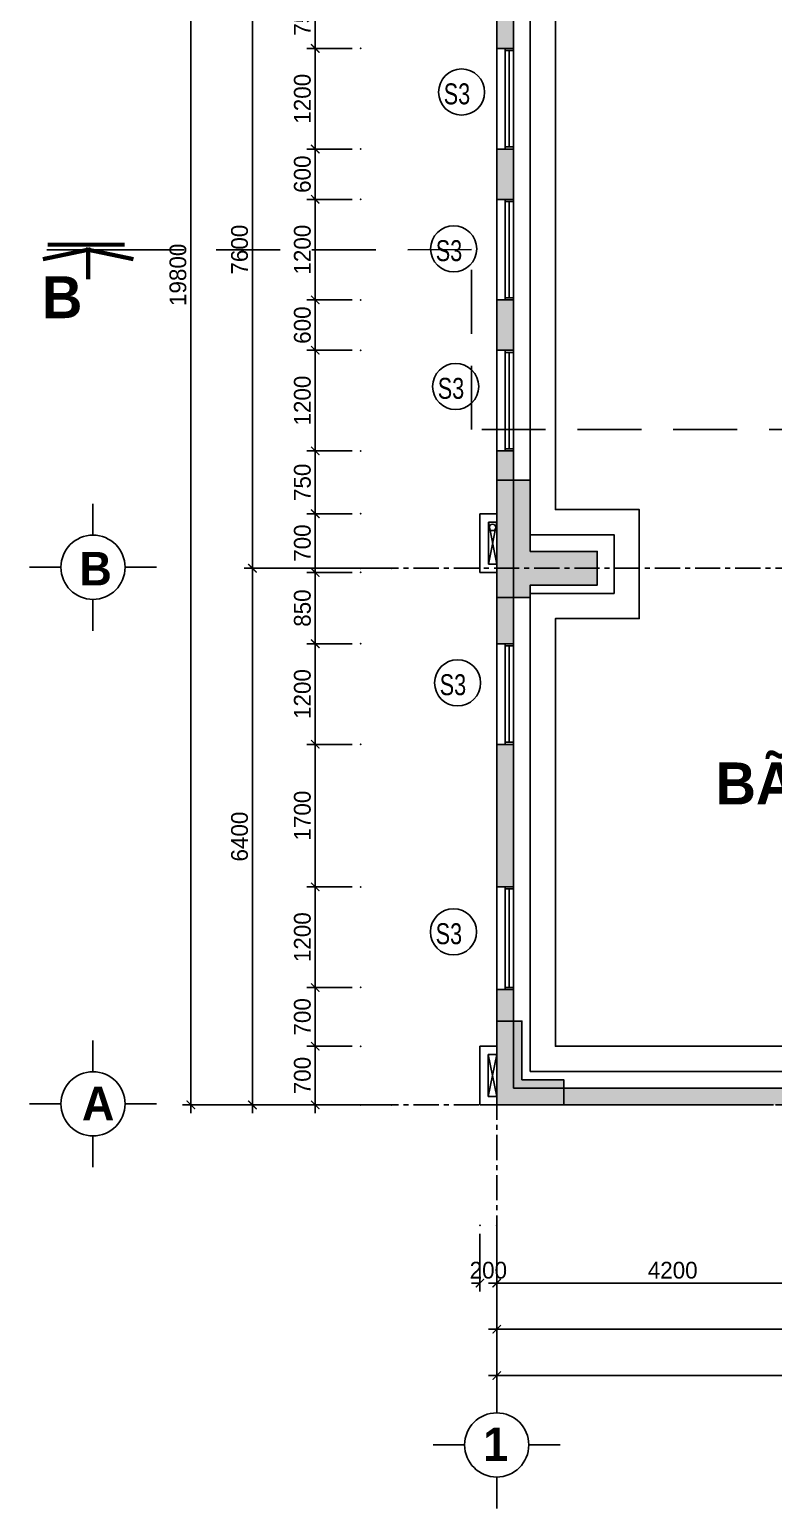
# Model space of a CAD drawing. Header units: inches. Extents: x -844707 to -690155, y -211546 to -175871.
# Drawn here: x -844607 to -835728, y -209205 to -191567 of the extents above; entities that cross this region are included whole.
import ezdxf

# ---------------------------------------------------------------- set-up
doc = ezdxf.new("R2010")
doc.units = ezdxf.units.IN
doc.header["$LTSCALE"] = 48
doc.header["$MEASUREMENT"] = 0
doc.linetypes.add('CENTER', pattern=[2, 1.25, -0.25, 0.25, -0.25])
doc.linetypes.add('Hidden4', pattern=[2.3812, 1.5875, -0.7937])
for name, color, linetype in [('DWGSHARE.com-COT-DWGSHARE.com', 2, 'Continuous'), ('DWGSHARE.com-CUA-DWGSHARE.com', 231, 'Continuous'), ('DWGSHARE.com-DIM-DWGSHARE.com', 251, 'Continuous'), ('DWGSHARE.com-LAYER1-DWGSHARE.com', 150, 'Continuous'), ('DWGSHARE.com-NET-DWGSHARE.com', 245, 'Continuous'), ('DWGSHARE.com-text-DWGSHARE.com', 3, 'Continuous'), ('DWGSHARE.com-truc-DWGSHARE.com', 250, 'CENTER'), ('DWGSHARE.com-TUONG-DWGSHARE.com', 7, 'Continuous')]:
    doc.layers.add(name, color=color, linetype=linetype)
doc.layers.add('DWGSHARE.com-DefPoints-DWGSHARE.com', color=7, linetype='Continuous', plot=False)
doc.styles.add('AVO-B', font='')
doc.styles.add('KTEN', font='', dxfattribs={"width": 0.9})
doc.styles.add('VNI-AVO', font='')
doc.styles.get('AVO-B').set_extended_font_data('VNI-Avo', bold=True)
doc.styles.get('KTEN').set_extended_font_data('VNI-Helve-Condense')
doc.styles.get('VNI-AVO').set_extended_font_data('VNI-Avo')
doc.dimstyles.new('tl1-100', dxfattribs={"dimtxt": 200, "dimasz": 100, "dimexe": 100, "dimexo": 100, "dimgap": 50, "dimtad": 1, "dimdec": 0, "dimzin": 0, "dimdsep": 46, "dimtxsty": 'VNI-AVO', "dimblk": 'ARCHTICK', "dimcen": 1, "dimdle": 100, "dimclrd": 256, "dimclre": 256, "dimclrt": 2, "dimadec": 0, "dimazin": 0, "dimtfac": 1, "dimtdec": 0, "dimtix": 1, "dimtofl": 0, "dimtmove": 2, "dimatfit": 3, "dimldrblk": 'ARCHTICK', "dimfxl": 1, "dimtolj": 2, "dimtzin": 0, "dimarcsym": 0})

# ---------------------------------------------------------------- blocks, each defined once
blk = doc.blocks.new('_ArchTick')
at = {"color": 0, "linetype": 'ByBlock', "const_width": 0.15}
blk.add_lwpolyline([(-0.5, -0.5), (0.5, 0.5)], dxfattribs=at)
blk = doc.blocks.new('*D35')
at = {"layer": 'DWGSHARE.com-DefPoints-DWGSHARE.com', "color": 0, "transparency": 16777216}
for p in [(-839031, -205829), (-830031, -205829), (-839031, -207067)]:
    blk.add_point(p, dxfattribs=at)
at = {"layer": 'DWGSHARE.com-DIM-DWGSHARE.com', "lineweight": -2, "transparency": 16777216}
for p, q in [((-839031, -205929), (-839031, -207167)), ((-830031, -205929), (-830031, -207167)), ((-829931, -207067), (-839131, -207067))]:
    blk.add_line(p, q, dxfattribs=at)
at = {"layer": 'DWGSHARE.com-DIM-DWGSHARE.com', "lineweight": -2, "transparency": 16777216, "xscale": 100, "yscale": 100, "zscale": 100, "rotation": 180}
blk.add_blockref('_ArchTick', (-839031, -207067), dxfattribs=at)
at = {"layer": 'DWGSHARE.com-DIM-DWGSHARE.com', "lineweight": -2, "transparency": 16777216, "xscale": 100, "yscale": 100, "zscale": 100}
blk.add_blockref('_ArchTick', (-830031, -207067), dxfattribs=at)
at = {"layer": 'DWGSHARE.com-DIM-DWGSHARE.com', "color": 2, "transparency": 16777216, "insert": (-834531, -206913), "char_height": 200, "attachment_point": 5, "style": 'VNI-AVO'}
blk.add_mtext('\\A2;9000', dxfattribs=at)
blk = doc.blocks.new('*D36')
at = {"layer": 'DWGSHARE.com-DefPoints-DWGSHARE.com', "color": 0, "transparency": 16777216}
for p in [(-839031, -205829), (-817031, -205829), (-839031, -207620)]:
    blk.add_point(p, dxfattribs=at)
at = {"layer": 'DWGSHARE.com-DIM-DWGSHARE.com', "lineweight": -2, "transparency": 16777216}
for p, q in [((-839031, -205929), (-839031, -207720)), ((-817031, -205929), (-817031, -207720)), ((-816931, -207620), (-839131, -207620))]:
    blk.add_line(p, q, dxfattribs=at)
at = {"layer": 'DWGSHARE.com-DIM-DWGSHARE.com', "lineweight": -2, "transparency": 16777216, "xscale": 100, "yscale": 100, "zscale": 100, "rotation": 180}
blk.add_blockref('_ArchTick', (-839031, -207620), dxfattribs=at)
at = {"layer": 'DWGSHARE.com-DIM-DWGSHARE.com', "lineweight": -2, "transparency": 16777216, "xscale": 100, "yscale": 100, "zscale": 100}
blk.add_blockref('_ArchTick', (-817031, -207620), dxfattribs=at)
at = {"layer": 'DWGSHARE.com-DIM-DWGSHARE.com', "color": 2, "transparency": 16777216, "insert": (-827731, -207349), "char_height": 200, "attachment_point": 5, "style": 'VNI-AVO'}
blk.add_mtext('\\A2;22000', dxfattribs=at)
blk = doc.blocks.new('*D54')
at = {"layer": 'DWGSHARE.com-DefPoints-DWGSHARE.com', "color": 0, "transparency": 16777216}
for p in [(-841947, -197992), (-840288, -197992), (-840288, -204392)]:
    blk.add_point(p, dxfattribs=at)
at = {"layer": 'DWGSHARE.com-DIM-DWGSHARE.com', "lineweight": -2, "transparency": 16777216}
for p, q in [((-841947, -204492), (-841947, -197892)), ((-840388, -197992), (-842047, -197992)), ((-840388, -204392), (-842047, -204392))]:
    blk.add_line(p, q, dxfattribs=at)
at = {"layer": 'DWGSHARE.com-DIM-DWGSHARE.com', "lineweight": -2, "transparency": 16777216, "xscale": 100, "yscale": 100, "zscale": 100}
for p, rotation in [((-841947, -197992), 90), ((-841947, -204392), 270)]:
    blk.add_blockref('_ArchTick', p, dxfattribs=dict(at, rotation=rotation))
at = {"layer": 'DWGSHARE.com-DIM-DWGSHARE.com', "color": 2, "transparency": 16777216, "insert": (-842100, -201192), "char_height": 200, "attachment_point": 5, "rotation": 90, "style": 'VNI-AVO'}
blk.add_mtext('\\A2;6400', dxfattribs=at)
blk = doc.blocks.new('*D55')
at = {"layer": 'DWGSHARE.com-DefPoints-DWGSHARE.com', "color": 0, "transparency": 16777216}
for p in [(-841947, -190392), (-840656, -190392), (-840656, -197992)]:
    blk.add_point(p, dxfattribs=at)
at = {"layer": 'DWGSHARE.com-DIM-DWGSHARE.com', "lineweight": -2, "transparency": 16777216}
for p, q in [((-841947, -198092), (-841947, -190292)), ((-840756, -190392), (-842047, -190392)), ((-840756, -197992), (-842047, -197992))]:
    blk.add_line(p, q, dxfattribs=at)
at = {"layer": 'DWGSHARE.com-DIM-DWGSHARE.com', "lineweight": -2, "transparency": 16777216, "xscale": 100, "yscale": 100, "zscale": 100}
for p, rotation in [((-841947, -190392), 90), ((-841947, -197992), 270)]:
    blk.add_blockref('_ArchTick', p, dxfattribs=dict(at, rotation=rotation))
at = {"layer": 'DWGSHARE.com-DIM-DWGSHARE.com', "color": 2, "transparency": 16777216, "insert": (-842100, -194192), "char_height": 200, "attachment_point": 5, "rotation": 90, "style": 'VNI-AVO'}
blk.add_mtext('\\A2;7600', dxfattribs=at)
blk = doc.blocks.new('*D57')
at = {"layer": 'DWGSHARE.com-DefPoints-DWGSHARE.com', "color": 0, "transparency": 16777216}
for p in [(-842682, -184592), (-840656, -184592), (-840656, -204392)]:
    blk.add_point(p, dxfattribs=at)
at = {"layer": 'DWGSHARE.com-DIM-DWGSHARE.com', "lineweight": -2, "transparency": 16777216}
for p, q in [((-842682, -204492), (-842682, -184492)), ((-840756, -184592), (-842782, -184592)), ((-840756, -204392), (-842782, -204392))]:
    blk.add_line(p, q, dxfattribs=at)
at = {"layer": 'DWGSHARE.com-DIM-DWGSHARE.com', "lineweight": -2, "transparency": 16777216, "xscale": 100, "yscale": 100, "zscale": 100}
for p, rotation in [((-842682, -184592), 90), ((-842682, -204392), 270)]:
    blk.add_blockref('_ArchTick', p, dxfattribs=dict(at, rotation=rotation))
at = {"layer": 'DWGSHARE.com-DIM-DWGSHARE.com', "color": 2, "transparency": 16777216, "insert": (-842835, -194492), "char_height": 200, "attachment_point": 5, "rotation": 90, "style": 'VNI-AVO'}
blk.add_mtext('\\A2;19800', dxfattribs=at)
blk = doc.blocks.new('*D226')
at = {"layer": 'DWGSHARE.com-DefPoints-DWGSHARE.com', "color": 0, "transparency": 16777216}
for p in [(-841197, -203692), (-840656, -203692), (-840656, -204392)]:
    blk.add_point(p, dxfattribs=at)
at = {"layer": 'DWGSHARE.com-DIM-DWGSHARE.com', "lineweight": -2, "transparency": 16777216}
for p, q in [((-840756, -203692), (-841297, -203692)), ((-841197, -204492), (-841197, -203592)), ((-840756, -204392), (-841297, -204392))]:
    blk.add_line(p, q, dxfattribs=at)
at = {"layer": 'DWGSHARE.com-DIM-DWGSHARE.com', "lineweight": -2, "transparency": 16777216, "xscale": 100, "yscale": 100, "zscale": 100}
for p, rotation in [((-841197, -203692), 90), ((-841197, -204392), 270)]:
    blk.add_blockref('_ArchTick', p, dxfattribs=dict(at, rotation=rotation))
at = {"layer": 'DWGSHARE.com-DIM-DWGSHARE.com', "color": 2, "transparency": 16777216, "insert": (-841350, -204042), "char_height": 200, "attachment_point": 5, "rotation": 90, "style": 'VNI-AVO'}
blk.add_mtext('\\A2;700', dxfattribs=at)
blk = doc.blocks.new('*D227')
at = {"layer": 'DWGSHARE.com-DefPoints-DWGSHARE.com', "color": 0, "transparency": 16777216}
for p in [(-841197, -201792), (-840656, -201792), (-840656, -202992)]:
    blk.add_point(p, dxfattribs=at)
at = {"layer": 'DWGSHARE.com-DIM-DWGSHARE.com', "lineweight": -2, "transparency": 16777216}
for p, q in [((-841197, -203092), (-841197, -201692)), ((-840756, -201792), (-841297, -201792)), ((-840756, -202992), (-841297, -202992))]:
    blk.add_line(p, q, dxfattribs=at)
at = {"layer": 'DWGSHARE.com-DIM-DWGSHARE.com', "lineweight": -2, "transparency": 16777216, "xscale": 100, "yscale": 100, "zscale": 100}
for p, rotation in [((-841197, -201792), 90), ((-841197, -202992), 270)]:
    blk.add_blockref('_ArchTick', p, dxfattribs=dict(at, rotation=rotation))
at = {"layer": 'DWGSHARE.com-DIM-DWGSHARE.com', "color": 2, "transparency": 16777216, "insert": (-841350, -202392), "char_height": 200, "attachment_point": 5, "rotation": 90, "style": 'VNI-AVO'}
blk.add_mtext('\\A2;1200', dxfattribs=at)
blk = doc.blocks.new('*D228')
at = {"layer": 'DWGSHARE.com-DefPoints-DWGSHARE.com', "color": 0, "transparency": 16777216}
for p in [(-841197, -200092), (-840656, -200092), (-840656, -201792)]:
    blk.add_point(p, dxfattribs=at)
at = {"layer": 'DWGSHARE.com-DIM-DWGSHARE.com', "lineweight": -2, "transparency": 16777216}
for p, q in [((-841197, -201892), (-841197, -199992)), ((-840756, -200092), (-841297, -200092)), ((-840756, -201792), (-841297, -201792))]:
    blk.add_line(p, q, dxfattribs=at)
at = {"layer": 'DWGSHARE.com-DIM-DWGSHARE.com', "lineweight": -2, "transparency": 16777216, "xscale": 100, "yscale": 100, "zscale": 100}
for p, rotation in [((-841197, -200092), 90), ((-841197, -201792), 270)]:
    blk.add_blockref('_ArchTick', p, dxfattribs=dict(at, rotation=rotation))
at = {"layer": 'DWGSHARE.com-DIM-DWGSHARE.com', "color": 2, "transparency": 16777216, "insert": (-841350, -200942), "char_height": 200, "attachment_point": 5, "rotation": 90, "style": 'VNI-AVO'}
blk.add_mtext('\\A2;1700', dxfattribs=at)
blk = doc.blocks.new('*D229')
at = {"layer": 'DWGSHARE.com-DefPoints-DWGSHARE.com', "color": 0, "transparency": 16777216}
for p in [(-841197, -198892), (-840656, -198892), (-840656, -200092)]:
    blk.add_point(p, dxfattribs=at)
at = {"layer": 'DWGSHARE.com-DIM-DWGSHARE.com', "lineweight": -2, "transparency": 16777216}
for p, q in [((-840756, -198892), (-841297, -198892)), ((-841197, -200192), (-841197, -198792)), ((-840756, -200092), (-841297, -200092))]:
    blk.add_line(p, q, dxfattribs=at)
at = {"layer": 'DWGSHARE.com-DIM-DWGSHARE.com', "lineweight": -2, "transparency": 16777216, "xscale": 100, "yscale": 100, "zscale": 100}
for p, rotation in [((-841197, -198892), 90), ((-841197, -200092), 270)]:
    blk.add_blockref('_ArchTick', p, dxfattribs=dict(at, rotation=rotation))
at = {"layer": 'DWGSHARE.com-DIM-DWGSHARE.com', "color": 2, "transparency": 16777216, "insert": (-841350, -199492), "char_height": 200, "attachment_point": 5, "rotation": 90, "style": 'VNI-AVO'}
blk.add_mtext('\\A2;1200', dxfattribs=at)
blk = doc.blocks.new('*D230')
at = {"layer": 'DWGSHARE.com-DefPoints-DWGSHARE.com', "color": 0, "transparency": 16777216}
for p in [(-841197, -198042), (-840656, -198042), (-840656, -198892)]:
    blk.add_point(p, dxfattribs=at)
at = {"layer": 'DWGSHARE.com-DIM-DWGSHARE.com', "lineweight": -2, "transparency": 16777216}
for p, q in [((-840756, -198042), (-841297, -198042)), ((-841197, -198992), (-841197, -197942)), ((-840756, -198892), (-841297, -198892))]:
    blk.add_line(p, q, dxfattribs=at)
at = {"layer": 'DWGSHARE.com-DIM-DWGSHARE.com', "lineweight": -2, "transparency": 16777216, "xscale": 100, "yscale": 100, "zscale": 100}
for p, rotation in [((-841197, -198042), 90), ((-841197, -198892), 270)]:
    blk.add_blockref('_ArchTick', p, dxfattribs=dict(at, rotation=rotation))
at = {"layer": 'DWGSHARE.com-DIM-DWGSHARE.com', "color": 2, "transparency": 16777216, "insert": (-841350, -198467), "char_height": 200, "attachment_point": 5, "rotation": 90, "style": 'VNI-AVO'}
blk.add_mtext('\\A2;850', dxfattribs=at)
blk = doc.blocks.new('*D231')
at = {"layer": 'DWGSHARE.com-DefPoints-DWGSHARE.com', "color": 0, "transparency": 16777216}
for p in [(-841197, -196592), (-840656, -196592), (-840656, -197342)]:
    blk.add_point(p, dxfattribs=at)
at = {"layer": 'DWGSHARE.com-DIM-DWGSHARE.com', "lineweight": -2, "transparency": 16777216}
for p, q in [((-840756, -196592), (-841297, -196592)), ((-841197, -197442), (-841197, -196492)), ((-840756, -197342), (-841297, -197342))]:
    blk.add_line(p, q, dxfattribs=at)
at = {"layer": 'DWGSHARE.com-DIM-DWGSHARE.com', "lineweight": -2, "transparency": 16777216, "xscale": 100, "yscale": 100, "zscale": 100}
for p, rotation in [((-841197, -196592), 90), ((-841197, -197342), 270)]:
    blk.add_blockref('_ArchTick', p, dxfattribs=dict(at, rotation=rotation))
at = {"layer": 'DWGSHARE.com-DIM-DWGSHARE.com', "color": 2, "transparency": 16777216, "insert": (-841350, -196967), "char_height": 200, "attachment_point": 5, "rotation": 90, "style": 'VNI-AVO'}
blk.add_mtext('\\A2;750', dxfattribs=at)
blk = doc.blocks.new('*D232')
at = {"layer": 'DWGSHARE.com-DefPoints-DWGSHARE.com', "color": 0, "transparency": 16777216}
for p in [(-841197, -195392), (-840656, -195392), (-840656, -196592)]:
    blk.add_point(p, dxfattribs=at)
at = {"layer": 'DWGSHARE.com-DIM-DWGSHARE.com', "lineweight": -2, "transparency": 16777216}
for p, q in [((-840756, -195392), (-841297, -195392)), ((-841197, -196692), (-841197, -195292)), ((-840756, -196592), (-841297, -196592))]:
    blk.add_line(p, q, dxfattribs=at)
at = {"layer": 'DWGSHARE.com-DIM-DWGSHARE.com', "lineweight": -2, "transparency": 16777216, "xscale": 100, "yscale": 100, "zscale": 100}
for p, rotation in [((-841197, -195392), 90), ((-841197, -196592), 270)]:
    blk.add_blockref('_ArchTick', p, dxfattribs=dict(at, rotation=rotation))
at = {"layer": 'DWGSHARE.com-DIM-DWGSHARE.com', "color": 2, "transparency": 16777216, "insert": (-841350, -195992), "char_height": 200, "attachment_point": 5, "rotation": 90, "style": 'VNI-AVO'}
blk.add_mtext('\\A2;1200', dxfattribs=at)
blk = doc.blocks.new('*D233')
at = {"layer": 'DWGSHARE.com-DefPoints-DWGSHARE.com', "color": 0, "transparency": 16777216}
for p in [(-841197, -194792), (-840656, -194792), (-840656, -195392)]:
    blk.add_point(p, dxfattribs=at)
at = {"layer": 'DWGSHARE.com-DIM-DWGSHARE.com', "lineweight": -2, "transparency": 16777216}
for p, q in [((-841197, -195492), (-841197, -194692)), ((-840756, -194792), (-841297, -194792)), ((-840756, -195392), (-841297, -195392))]:
    blk.add_line(p, q, dxfattribs=at)
at = {"layer": 'DWGSHARE.com-DIM-DWGSHARE.com', "lineweight": -2, "transparency": 16777216, "xscale": 100, "yscale": 100, "zscale": 100}
for p, rotation in [((-841197, -194792), 90), ((-841197, -195392), 270)]:
    blk.add_blockref('_ArchTick', p, dxfattribs=dict(at, rotation=rotation))
at = {"layer": 'DWGSHARE.com-DIM-DWGSHARE.com', "color": 2, "transparency": 16777216, "insert": (-841350, -195092), "char_height": 200, "attachment_point": 5, "rotation": 90, "style": 'VNI-AVO'}
blk.add_mtext('\\A2;600', dxfattribs=at)
blk = doc.blocks.new('*D234')
at = {"layer": 'DWGSHARE.com-DefPoints-DWGSHARE.com', "color": 0, "transparency": 16777216}
for p in [(-841197, -193592), (-840656, -193592), (-840656, -194792)]:
    blk.add_point(p, dxfattribs=at)
at = {"layer": 'DWGSHARE.com-DIM-DWGSHARE.com', "lineweight": -2, "transparency": 16777216}
for p, q in [((-840756, -193592), (-841297, -193592)), ((-841197, -194892), (-841197, -193492)), ((-840756, -194792), (-841297, -194792))]:
    blk.add_line(p, q, dxfattribs=at)
at = {"layer": 'DWGSHARE.com-DIM-DWGSHARE.com', "lineweight": -2, "transparency": 16777216, "xscale": 100, "yscale": 100, "zscale": 100}
for p, rotation in [((-841197, -193592), 90), ((-841197, -194792), 270)]:
    blk.add_blockref('_ArchTick', p, dxfattribs=dict(at, rotation=rotation))
at = {"layer": 'DWGSHARE.com-DIM-DWGSHARE.com', "color": 2, "transparency": 16777216, "insert": (-841350, -194192), "char_height": 200, "attachment_point": 5, "rotation": 90, "style": 'VNI-AVO'}
blk.add_mtext('\\A2;1200', dxfattribs=at)
blk = doc.blocks.new('*D235')
at = {"layer": 'DWGSHARE.com-DefPoints-DWGSHARE.com', "color": 0, "transparency": 16777216}
for p in [(-841197, -192992), (-840656, -192992), (-840656, -193592)]:
    blk.add_point(p, dxfattribs=at)
at = {"layer": 'DWGSHARE.com-DIM-DWGSHARE.com', "lineweight": -2, "transparency": 16777216}
for p, q in [((-841197, -193692), (-841197, -192892)), ((-840756, -192992), (-841297, -192992)), ((-840756, -193592), (-841297, -193592))]:
    blk.add_line(p, q, dxfattribs=at)
at = {"layer": 'DWGSHARE.com-DIM-DWGSHARE.com', "lineweight": -2, "transparency": 16777216, "xscale": 100, "yscale": 100, "zscale": 100}
for p, rotation in [((-841197, -192992), 90), ((-841197, -193592), 270)]:
    blk.add_blockref('_ArchTick', p, dxfattribs=dict(at, rotation=rotation))
at = {"layer": 'DWGSHARE.com-DIM-DWGSHARE.com', "color": 2, "transparency": 16777216, "insert": (-841350, -193292), "char_height": 200, "attachment_point": 5, "rotation": 90, "style": 'VNI-AVO'}
blk.add_mtext('\\A2;600', dxfattribs=at)
blk = doc.blocks.new('*D236')
at = {"layer": 'DWGSHARE.com-DefPoints-DWGSHARE.com', "color": 0, "transparency": 16777216}
for p in [(-841197, -191792), (-840656, -191792), (-840656, -192992)]:
    blk.add_point(p, dxfattribs=at)
at = {"layer": 'DWGSHARE.com-DIM-DWGSHARE.com', "lineweight": -2, "transparency": 16777216}
for p, q in [((-841197, -193092), (-841197, -191692)), ((-840756, -191792), (-841297, -191792)), ((-840756, -192992), (-841297, -192992))]:
    blk.add_line(p, q, dxfattribs=at)
at = {"layer": 'DWGSHARE.com-DIM-DWGSHARE.com', "lineweight": -2, "transparency": 16777216, "xscale": 100, "yscale": 100, "zscale": 100}
for p, rotation in [((-841197, -191792), 90), ((-841197, -192992), 270)]:
    blk.add_blockref('_ArchTick', p, dxfattribs=dict(at, rotation=rotation))
at = {"layer": 'DWGSHARE.com-DIM-DWGSHARE.com', "color": 2, "transparency": 16777216, "insert": (-841350, -192392), "char_height": 200, "attachment_point": 5, "rotation": 90, "style": 'VNI-AVO'}
blk.add_mtext('\\A2;1200', dxfattribs=at)
blk = doc.blocks.new('*D237')
at = {"layer": 'DWGSHARE.com-DefPoints-DWGSHARE.com', "color": 0, "transparency": 16777216}
for p in [(-841197, -191042), (-840656, -191042), (-840656, -191792)]:
    blk.add_point(p, dxfattribs=at)
at = {"layer": 'DWGSHARE.com-DIM-DWGSHARE.com', "lineweight": -2, "transparency": 16777216}
for p, q in [((-841197, -191892), (-841197, -190942)), ((-840756, -191042), (-841297, -191042)), ((-840756, -191792), (-841297, -191792))]:
    blk.add_line(p, q, dxfattribs=at)
at = {"layer": 'DWGSHARE.com-DIM-DWGSHARE.com', "lineweight": -2, "transparency": 16777216, "xscale": 100, "yscale": 100, "zscale": 100}
for p, rotation in [((-841197, -191042), 90), ((-841197, -191792), 270)]:
    blk.add_blockref('_ArchTick', p, dxfattribs=dict(at, rotation=rotation))
at = {"layer": 'DWGSHARE.com-DIM-DWGSHARE.com', "color": 2, "transparency": 16777216, "insert": (-841350, -191417), "char_height": 200, "attachment_point": 5, "rotation": 90, "style": 'VNI-AVO'}
blk.add_mtext('\\A2;750', dxfattribs=at)
blk = doc.blocks.new('*D244')
at = {"layer": 'DWGSHARE.com-DefPoints-DWGSHARE.com', "color": 0, "transparency": 16777216}
for p in [(-839031, -205829), (-834831, -205829), (-834831, -206518)]:
    blk.add_point(p, dxfattribs=at)
at = {"layer": 'DWGSHARE.com-DIM-DWGSHARE.com', "lineweight": -2, "transparency": 16777216}
for p, q in [((-839031, -205929), (-839031, -206618)), ((-834831, -205929), (-834831, -206618)), ((-839131, -206518), (-834731, -206518))]:
    blk.add_line(p, q, dxfattribs=at)
at = {"layer": 'DWGSHARE.com-DIM-DWGSHARE.com', "lineweight": -2, "transparency": 16777216, "xscale": 100, "yscale": 100, "zscale": 100, "rotation": 180}
blk.add_blockref('_ArchTick', (-839031, -206518), dxfattribs=at)
at = {"layer": 'DWGSHARE.com-DIM-DWGSHARE.com', "lineweight": -2, "transparency": 16777216, "xscale": 100, "yscale": 100, "zscale": 100}
blk.add_blockref('_ArchTick', (-834831, -206518), dxfattribs=at)
at = {"layer": 'DWGSHARE.com-DIM-DWGSHARE.com', "color": 2, "transparency": 16777216, "insert": (-836931, -206365), "char_height": 200, "attachment_point": 5, "style": 'VNI-AVO'}
blk.add_mtext('\\A2;4200', dxfattribs=at)
blk = doc.blocks.new('*D269')
at = {"layer": 'DWGSHARE.com-DefPoints-DWGSHARE.com', "color": 0, "transparency": 16777216}
for p in [(-841197, -202992), (-840656, -202992), (-840656, -203692)]:
    blk.add_point(p, dxfattribs=at)
at = {"layer": 'DWGSHARE.com-DIM-DWGSHARE.com', "lineweight": -2, "transparency": 16777216}
for p, q in [((-840756, -202992), (-841297, -202992)), ((-841197, -203792), (-841197, -202892)), ((-840756, -203692), (-841297, -203692))]:
    blk.add_line(p, q, dxfattribs=at)
at = {"layer": 'DWGSHARE.com-DIM-DWGSHARE.com', "lineweight": -2, "transparency": 16777216, "xscale": 100, "yscale": 100, "zscale": 100}
for p, rotation in [((-841197, -202992), 90), ((-841197, -203692), 270)]:
    blk.add_blockref('_ArchTick', p, dxfattribs=dict(at, rotation=rotation))
at = {"layer": 'DWGSHARE.com-DIM-DWGSHARE.com', "color": 2, "transparency": 16777216, "insert": (-841350, -203342), "char_height": 200, "attachment_point": 5, "rotation": 90, "style": 'VNI-AVO'}
blk.add_mtext('\\A2;700', dxfattribs=at)
blk = doc.blocks.new('*D270')
at = {"layer": 'DWGSHARE.com-DefPoints-DWGSHARE.com', "color": 0, "transparency": 16777216}
for p in [(-839231, -205829), (-839031, -205829), (-839031, -206518)]:
    blk.add_point(p, dxfattribs=at)
at = {"layer": 'DWGSHARE.com-DIM-DWGSHARE.com', "lineweight": -2, "transparency": 16777216}
for p, q in [((-839231, -205929), (-839231, -206618)), ((-839031, -205929), (-839031, -206618)), ((-839231, -206518), (-839331, -206518)), ((-839031, -206518), (-838931, -206518))]:
    blk.add_line(p, q, dxfattribs=at)
at = {"layer": 'DWGSHARE.com-DIM-DWGSHARE.com', "lineweight": -2, "transparency": 16777216, "xscale": 100, "yscale": 100, "zscale": 100}
blk.add_blockref('_ArchTick', (-839231, -206518), dxfattribs=at)
at = {"layer": 'DWGSHARE.com-DIM-DWGSHARE.com', "lineweight": -2, "transparency": 16777216, "xscale": 100, "yscale": 100, "zscale": 100, "rotation": 180}
blk.add_blockref('_ArchTick', (-839031, -206518), dxfattribs=at)
at = {"layer": 'DWGSHARE.com-DIM-DWGSHARE.com', "color": 2, "transparency": 16777216, "insert": (-839131, -206365), "char_height": 200, "attachment_point": 5, "style": 'VNI-AVO'}
blk.add_mtext('\\A2;200', dxfattribs=at)
blk = doc.blocks.new('*D271')
at = {"layer": 'DWGSHARE.com-DefPoints-DWGSHARE.com', "color": 0, "transparency": 16777216}
for p in [(-841197, -197342), (-840656, -197342), (-840656, -198042)]:
    blk.add_point(p, dxfattribs=at)
at = {"layer": 'DWGSHARE.com-DIM-DWGSHARE.com', "lineweight": -2, "transparency": 16777216}
for p, q in [((-840756, -197342), (-841297, -197342)), ((-841197, -198142), (-841197, -197242)), ((-840756, -198042), (-841297, -198042))]:
    blk.add_line(p, q, dxfattribs=at)
at = {"layer": 'DWGSHARE.com-DIM-DWGSHARE.com', "lineweight": -2, "transparency": 16777216, "xscale": 100, "yscale": 100, "zscale": 100}
for p, rotation in [((-841197, -197342), 90), ((-841197, -198042), 270)]:
    blk.add_blockref('_ArchTick', p, dxfattribs=dict(at, rotation=rotation))
at = {"layer": 'DWGSHARE.com-DIM-DWGSHARE.com', "color": 2, "transparency": 16777216, "insert": (-841350, -197692), "char_height": 200, "attachment_point": 5, "rotation": 90, "style": 'VNI-AVO'}
blk.add_mtext('\\A2;700', dxfattribs=at)

msp = doc.modelspace()

# ---------------------------------------------------------------- hatches: boundary and pattern name
at = {"layer": 'DWGSHARE.com-COT-DWGSHARE.com'}
for points in [[(-838630.9, -196942), (-839030.9, -196942), (-839030.9, -197792), (-839030.9, -198342), (-838630.9, -198342), (-838630.9, -198192.4), (-837830.7, -198192.4), (-837830.7, -197791.7), (-838630.9, -197791.7)], [(-838231, -204391.7), (-838231, -204091.7), (-838731.2, -204091.7), (-838731.2, -203392), (-839031.2, -203392), (-839031.2, -204392)]]:
    msp.add_hatch(color=256, dxfattribs=at).paths.add_polyline_path(points)
at = {"layer": 'DWGSHARE.com-DIM-DWGSHARE.com'}
h = msp.add_hatch(color=256, dxfattribs=at)
h.paths.add_polyline_path([(-838831.2, -191442), (-839031.2, -191442), (-839031.2, -191792), (-838831.2, -191792)])
h.paths.add_polyline_path([(-838831.2, -192992), (-838931.3, -192992), (-839031.2, -192992), (-839031.2, -193592), (-838831.2, -193592)])
h = msp.add_hatch(color=256, dxfattribs=at)
h.paths.add_polyline_path([(-838831.2, -194792), (-838931.3, -194792), (-839031.2, -194792), (-839031.2, -195392), (-838831.2, -195392)])
h.paths.add_polyline_path([(-838831.2, -196592), (-838931.3, -196592), (-839031.2, -196592), (-839031.2, -196942), (-838831.2, -196942)])
for points in [[(-838831.2, -198342), (-839031.2, -198342), (-839031.2, -198892.1), (-838831.2, -198892.1)], [(-838831.2, -200092.1), (-838931.3, -200092.1), (-839031.2, -200092.1), (-839031.2, -201792), (-838831.2, -201792)], [(-838831.2, -203017), (-838931.2, -203017), (-839031.2, -203017), (-839031.2, -203392), (-838831.2, -203392)], [(-834831.4, -204192), (-835528.5, -204192), (-838231, -204192), (-838231, -204392), (-835728.5, -204392), (-834831.4, -204392)]]:
    msp.add_hatch(color=256, dxfattribs=at).paths.add_polyline_path(points)

# ---------------------------------------------------------------- linework, layer by layer
at = {"layer": 'DWGSHARE.com-COT-DWGSHARE.com', "const_width": 50}
for points in [[(-843907.4, -194547.8), (-843907.4, -194192.8), (-844447.9, -194305.5)], [(-843907.7, -194547.8), (-843907.4, -194192.8), (-843366.9, -194305.5)]]:
    msp.add_lwpolyline(points, dxfattribs=at)
at = {"layer": 'DWGSHARE.com-COT-DWGSHARE.com'}
for points in [[(-838630.9, -196942), (-839030.9, -196942), (-839030.9, -197792), (-839030.9, -198342), (-838630.9, -198342), (-838630.9, -198192.4), (-837830.7, -198192.4), (-837830.7, -197791.7), (-838630.9, -197791.7)], [(-838231, -204391.7), (-838231, -204091.7), (-838731.2, -204091.7), (-838731.2, -203392), (-839031.2, -203392), (-839031.2, -204392)]]:
    msp.add_lwpolyline(points, close=True, dxfattribs=at)
at = {"layer": 'DWGSHARE.com-CUA-DWGSHARE.com'}
for centre in [(-839450.1, -192312), (-839545, -194182.1), (-839521.4, -195824.2), (-839498, -199359), (-839546.5, -202328.9)]:
    msp.add_circle(centre, 275, dxfattribs=at)
at = {"layer": 'DWGSHARE.com-DIM-DWGSHARE.com'}
for p, q in [((-843849.7, -197222.8), (-843849.7, -197596.8)), ((-844606.7, -197979.8), (-844232.7, -197979.8)), ((-843092.7, -197979.8), (-843466.7, -197979.8)), ((-843849.7, -198736.8), (-843849.7, -198362.8)), ((-843849.7, -203622.8), (-843849.7, -203996.8)), ((-844606.7, -204379.8), (-844232.7, -204379.8)), ((-843092.7, -204379.8), (-843466.7, -204379.8)), ((-843849.7, -205136.8), (-843849.7, -204762.8)), ((-839031.2, -207690.9), (-839031.2, -208064.9)), ((-839788.2, -208447.9), (-839414.2, -208447.9)), ((-838274.2, -208447.9), (-838648.2, -208447.9)), ((-839031.2, -209204.9), (-839031.2, -208830.9))]:
    msp.add_line(p, q, dxfattribs=at)
at = {"layer": 'DWGSHARE.com-DIM-DWGSHARE.com', "linetype": 'Hidden4', "ltscale": 10}
msp.add_lwpolyline([(-812439.6, -194192), (-816730.9, -194192), (-816730.9, -196337.9), (-839331.2, -196337.9), (-839331.2, -194192), (-844205.2, -194192.8)], dxfattribs=at)
at = {"layer": 'DWGSHARE.com-DIM-DWGSHARE.com'}
for centre in [(-843849.7, -197979.8), (-843849.7, -204379.8), (-839031.2, -208447.9)]:
    msp.add_circle(centre, 383, dxfattribs=at)
at = {"layer": 'DWGSHARE.com-LAYER1-DWGSHARE.com'}
for points in [[(-838631.2, -190792.4), (-838631.2, -197591.7), (-837631, -197591.7), (-837631, -198292), (-838631.2, -198292), (-838631.2, -203992), (-830281, -203992), (-830281, -203391.9), (-829580.7, -203391.9), (-829580.7, -203992), (-826481.4, -203992), (-826481.4, -203391.9), (-825781.1, -203391.9), (-825781.1, -203992), (-817430.9, -203992), (-817430.9, -198292), (-818431.1, -198292), (-818431.1, -197591.7), (-817430.9, -197591.7), (-817430.9, -190642.2)], [(-838331.2, -191092.4), (-838331.2, -197291.7), (-837331, -197291.7), (-837331, -198592), (-838331.2, -198592), (-838331.2, -203692), (-830581, -203692), (-830581, -203091.9), (-829280.7, -203091.9), (-829280.7, -203692), (-826781.4, -203692), (-826781.4, -203091.9), (-825481.1, -203091.9), (-825481.1, -203692), (-817730.9, -203692), (-817730.9, -198592), (-818731.1, -198592), (-818731.1, -197291.7), (-817730.9, -197291.7), (-817730.9, -190942.2)]]:
    msp.add_lwpolyline(points, dxfattribs=at)
at = {"layer": 'DWGSHARE.com-NET-DWGSHARE.com'}
for p, q in [((-838631.2, -190792.4), (-838631.2, -197591.7)), ((-838881.3, -191817.2), (-838881.3, -192966.9)), ((-838881.3, -194766.9), (-838881.3, -193617.2)), ((-844398.9, -194192.7), (-842834.2, -194192.7)), ((-838881.3, -196566.9), (-838881.3, -195417.2)), ((-839131.2, -197442), (-839031.2, -197942)), ((-839131.2, -197942), (-839031.2, -197442)), ((-838631.2, -198292), (-838631.2, -203992)), ((-838881.3, -198917.3), (-838881.3, -200067)), ((-838881.2, -201817.2), (-838881.2, -202991.9)), ((-839131.3, -203792), (-839031.3, -204292)), ((-839131.3, -204292), (-839031.3, -203792)), ((-830281, -203992), (-838631.2, -203992))]:
    msp.add_line(p, q, dxfattribs=at)
for points in [[(-838831.3, -191792), (-838831.3, -192992), (-839031.3, -192992), (-839031.3, -191792)], [(-838831.3, -191792), (-838831.3, -192992), (-838931.3, -192992), (-838931.3, -191792)], [(-838931.3, -191792), (-838931.3, -191817.2), (-838831.3, -191817.2), (-838831.3, -191792)], [(-838931.3, -192992), (-838931.3, -192966.9), (-838831.3, -192966.9), (-838831.3, -192992)], [(-838831.3, -194792), (-838831.3, -193592), (-839031.3, -193592), (-839031.3, -194792)], [(-838831.3, -194792), (-838831.3, -193592), (-838931.3, -193592), (-838931.3, -194792)], [(-838931.3, -193592), (-838931.3, -193617.2), (-838831.3, -193617.2), (-838831.3, -193592)], [(-838931.3, -194792), (-838931.3, -194766.9), (-838831.3, -194766.9), (-838831.3, -194792)], [(-838831.3, -196592), (-838831.3, -195392), (-839031.3, -195392), (-839031.3, -196592)], [(-838831.3, -196592), (-838831.3, -195392), (-838931.3, -195392), (-838931.3, -196592)], [(-838931.3, -195392), (-838931.3, -195417.2), (-838831.3, -195417.2), (-838831.3, -195392)], [(-838931.3, -196592), (-838931.3, -196566.9), (-838831.3, -196566.9), (-838831.3, -196592)], [(-838831.3, -198892.1), (-838831.3, -200092.1), (-839031.3, -200092.1), (-839031.3, -198892.1)], [(-838831.3, -198892.1), (-838831.3, -200092.1), (-838931.3, -200092.1), (-838931.3, -198892.1)], [(-838931.3, -198892.1), (-838931.3, -198917.3), (-838831.3, -198917.3), (-838831.3, -198892.1)], [(-838931.3, -200092.1), (-838931.3, -200067), (-838831.3, -200067), (-838831.3, -200092.1)], [(-838831.2, -201792), (-838831.2, -203017), (-839031.2, -203017), (-839031.2, -201792)], [(-838831.2, -201792), (-838831.2, -203017), (-838931.2, -203017), (-838931.2, -201792)], [(-838931.2, -201792), (-838931.2, -201817.2), (-838831.2, -201817.2), (-838831.2, -201792)], [(-838931.2, -203017), (-838931.2, -202991.9), (-838831.2, -202991.9), (-838831.2, -203017)]]:
    msp.add_lwpolyline(points, close=True, dxfattribs=at)
at = {"layer": 'DWGSHARE.com-NET-DWGSHARE.com', "const_width": 50}
msp.add_lwpolyline([(-844390.4, -194132.7), (-843469.8, -194132.7)], dxfattribs=at)
at = {"layer": 'DWGSHARE.com-NET-DWGSHARE.com'}
msp.add_lwpolyline([(-838631.2, -198292), (-837631, -198292), (-837631, -197591.7), (-838631.2, -197591.7)], dxfattribs=at)
msp.add_circle((-839080.6, -197504.7), 38.3, dxfattribs=at)
at = {"layer": 'DWGSHARE.com-truc-DWGSHARE.com', "ltscale": 5}
for p, q in [((-839031.2, -206009.5), (-839031.2, -183119.9)), ((-814763.4, -197992), (-841191.1, -197992)), ((-814763.4, -204392), (-841191.1, -204392)), ((-814763.4, -204392), (-841191.1, -204392))]:
    msp.add_line(p, q, dxfattribs=at)
at = {"layer": 'DWGSHARE.com-TUONG-DWGSHARE.com'}
for p, q in [((-839031.2, -189492), (-839031.2, -191792)), ((-838831.2, -189492), (-838831.2, -191792)), ((-838831.3, -191792), (-839031.3, -191792)), ((-838831.3, -192992), (-839031.3, -192992)), ((-839031.2, -192992), (-839031.2, -193592)), ((-838831.2, -192992), (-838831.2, -193592)), ((-838831.3, -193592), (-839031.3, -193592)), ((-838831.3, -194792), (-839031.3, -194792)), ((-839031.2, -194792), (-839031.2, -195392)), ((-838831.2, -194792), (-838831.2, -195392)), ((-838831.3, -195392), (-839031.3, -195392)), ((-838831.3, -196592), (-839031.3, -196592)), ((-839031.2, -196592), (-839031.2, -198892.1)), ((-838831.2, -196592), (-838831.2, -198892.1)), ((-839231.2, -197342), (-839231.2, -198042)), ((-839031.2, -197342), (-839231.2, -197342)), ((-839031.1, -197442), (-839131.2, -197442)), ((-839131.2, -197442), (-839131.2, -197942)), ((-839031.2, -197442), (-839031.2, -197942)), ((-839031.2, -198042), (-839231.2, -198042)), ((-839031.2, -197942), (-839131.2, -197942)), ((-838831.3, -198892.1), (-839031.3, -198892.1)), ((-838831.3, -200092.1), (-839031.3, -200092.1)), ((-839031.2, -200092.1), (-839031.2, -201792)), ((-838831.2, -200092.1), (-838831.2, -201792)), ((-838831.2, -201792), (-839031.2, -201792)), ((-838831.2, -203017), (-839031.2, -203017)), ((-839031.2, -203017), (-839031.2, -204392)), ((-838831.2, -203017), (-838831.2, -204192)), ((-839231.3, -203692), (-839231.3, -204392)), ((-839031.3, -203692), (-839231.3, -203692)), ((-839131.3, -203792), (-839131.3, -204292)), ((-839131.3, -203792), (-839031.3, -203792)), ((-835528.5, -204192), (-838831.2, -204192)), ((-839031.2, -204392), (-839231.3, -204392)), ((-839031.2, -204292), (-839131.3, -204292)), ((-835728.5, -204392), (-839031.2, -204392))]:
    msp.add_line(p, q, dxfattribs=at)

# ---------------------------------------------------------------- texts
at = {"layer": 'DWGSHARE.com-CUA-DWGSHARE.com', "style": 'KTEN', "width": 0.9}
for p in [(-839663.3, -192458.7), (-839758.2, -194328.8), (-839734.6, -195970.9), (-839711.2, -199505.7), (-839759.7, -202475.6)]:
    msp.add_text('S3', height=250, dxfattribs=at).set_placement(p)
at = {"layer": 'DWGSHARE.com-text-DWGSHARE.com', "style": 'AVO-B'}
for s, p in [('B', (-844458.5, -195009.1)), ('BAÕI ÑEÅ XE OÂTOÂ', (-836420.2, -200808.2))]:
    msp.add_text(s, height=500, dxfattribs=at).set_placement(p)
at = {"layer": 'DWGSHARE.com-text-DWGSHARE.com', "color": 3, "style": 'AVO-B'}
for s, p in [('B', (-844010.9, -198196.5)), ('A', (-843981.5, -204576)), ('1', (-839192.4, -208640.2))]:
    msp.add_text(s, height=400, dxfattribs=at).set_placement(p)

# ---------------------------------------------------------------- dimensions: what is measured, and where the dimension line sits
at = {"layer": 'DWGSHARE.com-DIM-DWGSHARE.com'}
for base, p1, p2, angle, picture, middle in [((-842681.7, -184591.8), (-840656, -204392), (-840656, -184591.8), 270, '*D57', (-842835.2, -194491.9)), ((-841196.6, -191042), (-840656, -191792), (-840656, -191042), 90, '*D237', (-841350.1, -191417)), ((-841196.6, -191792), (-840656, -192992), (-840656, -191792), 90, '*D236', (-841350.1, -192392)), ((-841196.6, -192992), (-840656, -193592), (-840656, -192992), 90, '*D235', (-841350.1, -193292)), ((-841196.6, -193592), (-840656, -194792), (-840656, -193592), 90, '*D234', (-841350.1, -194192)), ((-841196.6, -194792), (-840656, -195392), (-840656, -194792), 90, '*D233', (-841350.1, -195092)), ((-841196.6, -195392), (-840656, -196592), (-840656, -195392), 90, '*D232', (-841350.1, -195992)), ((-841196.6, -196592), (-840656, -197342), (-840656, -196592), 90, '*D231', (-841350.1, -196967)), ((-841196.6, -197342), (-840656, -198042), (-840656, -197342), 90, '*D271', (-841350.1, -197692)), ((-841946.7, -197992), (-840287.8, -204392), (-840287.8, -197992), 270, '*D54', (-842100.2, -201192)), ((-841196.6, -198042), (-840656, -198892.1), (-840656, -198042), 90, '*D230', (-841350.1, -198467.1)), ((-841196.6, -198892.1), (-840656, -200092.1), (-840656, -198892.1), 90, '*D229', (-841350.1, -199492.1)), ((-841196.6, -200092.1), (-840656, -201792), (-840656, -200092.1), 90, '*D228', (-841350.1, -200942.1)), ((-841196.6, -201792), (-840656, -202991.9), (-840656, -201792), 90, '*D227', (-841350.1, -202392)), ((-841196.6, -202992), (-840656, -203692), (-840656, -202992), 90, '*D269', (-841350.1, -203342)), ((-841196.6, -203692), (-840656, -204392), (-840656, -203692), 90, '*D226', (-841350.1, -204042))]:
    dim = msp.add_linear_dim(base=base, p1=p1, p2=p2, angle=angle, dimstyle='tl1-100', dxfattribs=at)
    dim.commit()
    dim.dimension.update_dxf_attribs({"geometry": picture, "text_midpoint": middle})
for base, p1, p2, angle, picture, middle in [((-841946.7, -190392), (-840656, -197992), (-840656, -190392), 270, '*D55', (-842100.2, -194192)), ((-839031.2, -207066.9), (-830031.2, -205829.5), (-839031.2, -205829.5), 180, '*D35', (-834531.2, -206913.4))]:
    dim = msp.add_linear_dim(base=base, p1=p1, p2=p2, angle=angle, dimstyle='tl1-100', override={"dimtmove": 1}, dxfattribs=at)
    dim.commit()
    dim.dimension.update_dxf_attribs({"geometry": picture, "text_midpoint": middle})
for base, p1, p2, picture, middle in [((-839031.2, -206518.1), (-839231.3, -205829.5), (-839031.2, -205829.5), '*D270', (-839131.3, -206364.6)), ((-834831.4, -206518.1), (-839031.2, -205829.5), (-834831.4, -205829.5), '*D244', (-836931.3, -206364.6))]:
    dim = msp.add_linear_dim(base=base, p1=p1, p2=p2, dimstyle='tl1-100', dxfattribs=at)
    dim.commit()
    dim.dimension.update_dxf_attribs({"geometry": picture, "text_midpoint": middle})
dim = msp.add_linear_dim(base=(-839031.2, -207620.4), p1=(-817031.4, -205829.5), p2=(-839031.2, -205829.5), angle=180, dimstyle='tl1-100', dxfattribs=at)
dim.commit()
dim.dimension.update_dxf_attribs({"geometry": '*D36', "text_midpoint": (-827731.2, -207349.1), "dimtype": 160})

doc.saveas('drawing.dxf')
